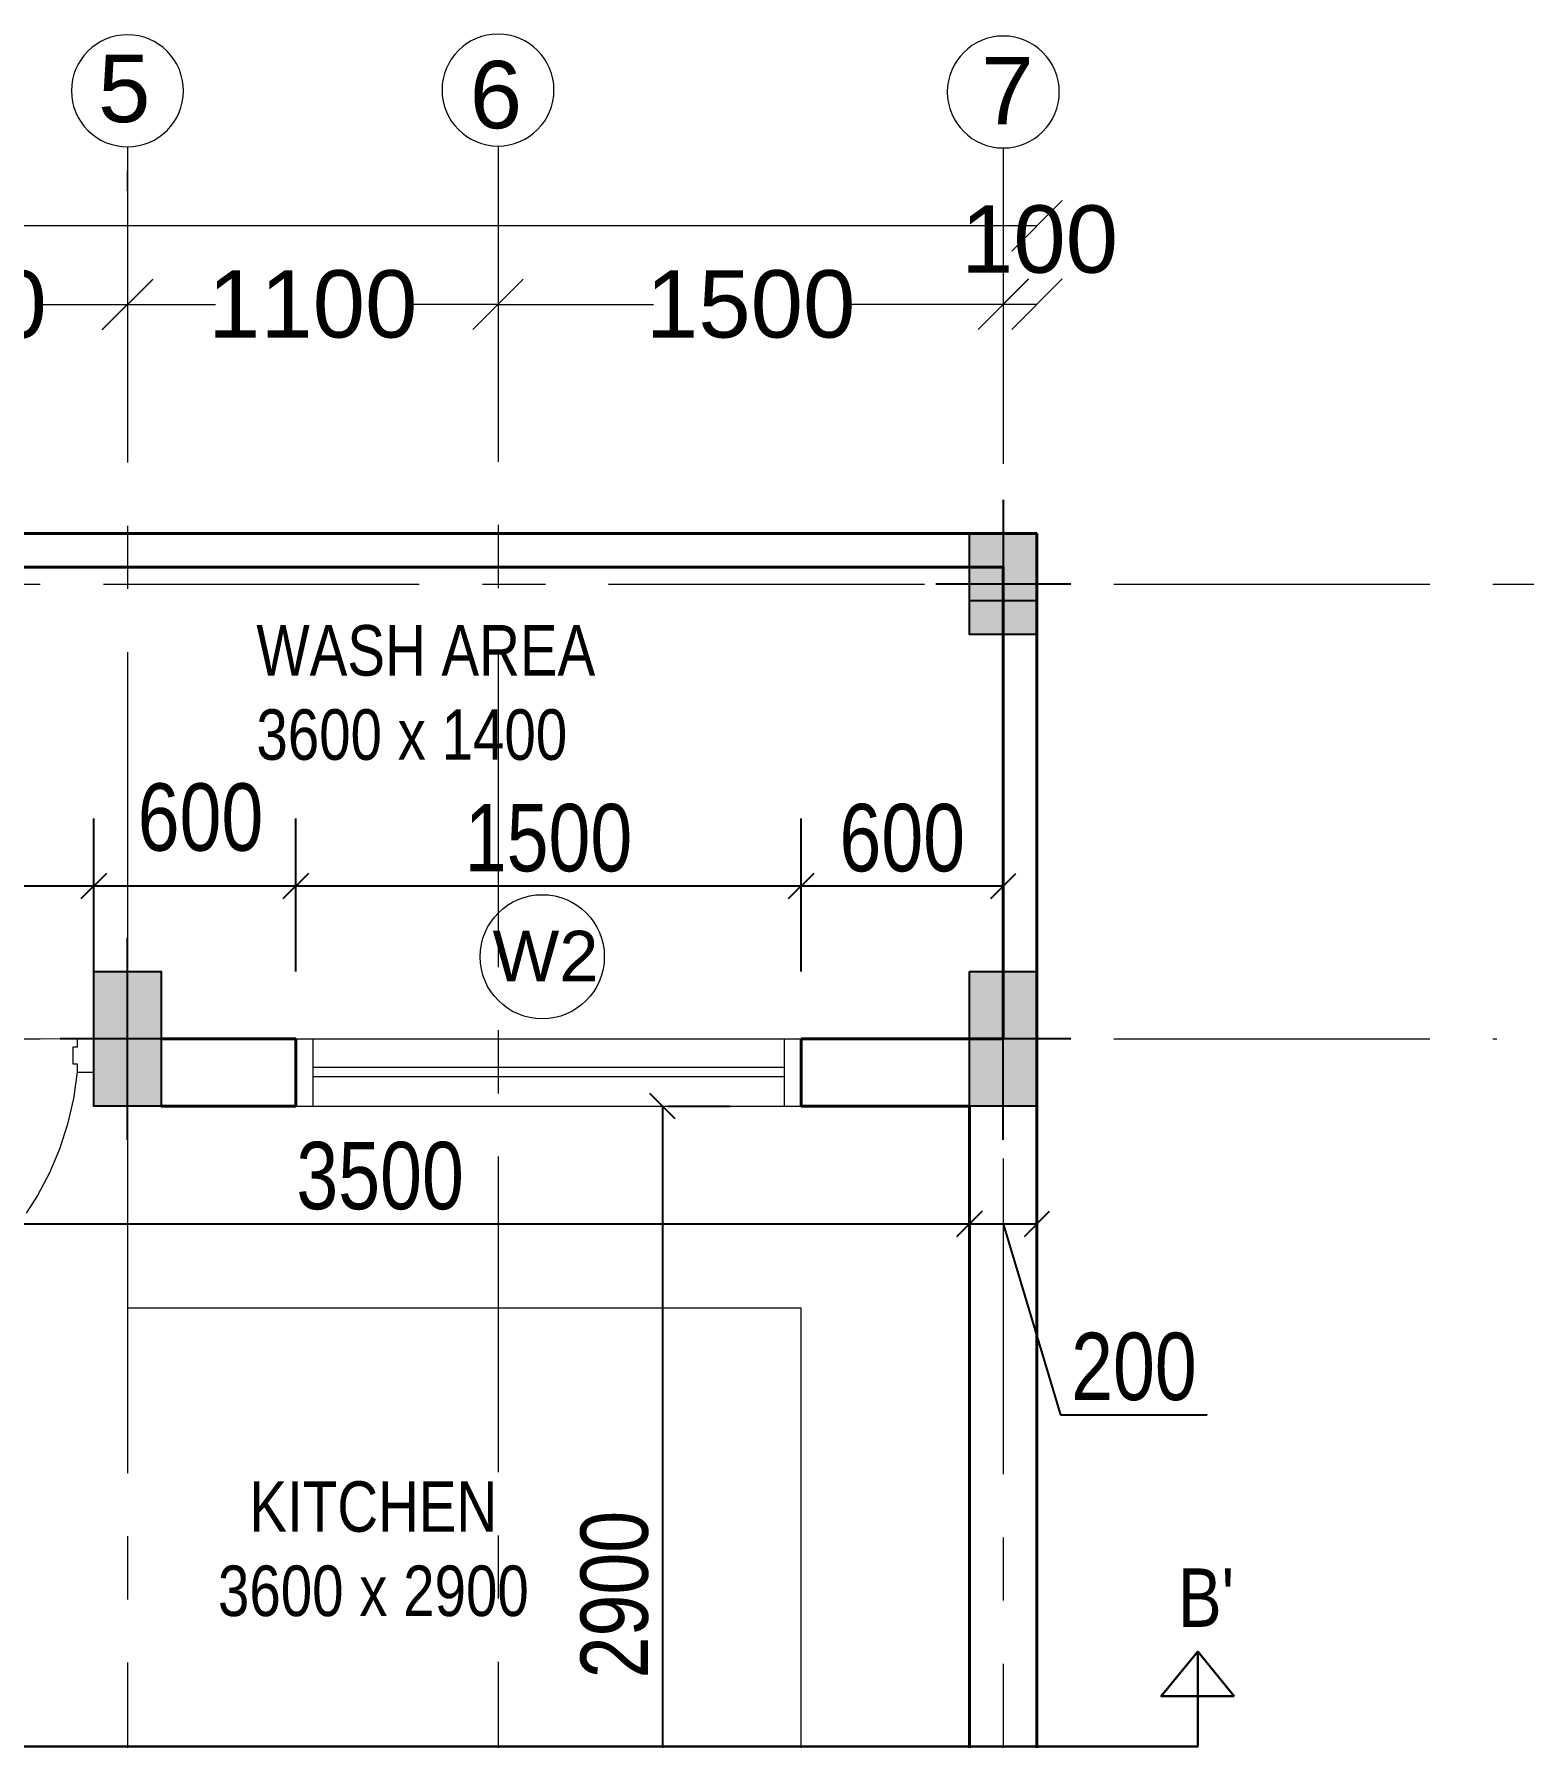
# Model space of a CAD drawing. Header units: metres. Extents: x 1689 to 2066, y 219 to 408.
# Drawn here: x 1908.83 to 1913.28, y 343.17 to 348.23 of the extents above; entities that cross this region are included whole.
import ezdxf
from ezdxf.enums import TextEntityAlignment as Align

# ---------------------------------------------------------------- set-up
doc = ezdxf.new("R2010")
doc.units = ezdxf.units.M
doc.header["$LTSCALE"] = 1.5
for name, pattern in [('00_toilet$0$8th floor plan$0$HIDDEN', [0.375, 0.25, -0.125]), ('CENTER', [2, 1.25, -0.25, 0.25, -0.25]), ('HIDDEN', [0.375, 0.25, -0.125])]:
    doc.linetypes.add(name, pattern=pattern)
for name, color, linetype, lineweight in [('A- DOOR WINDOW TAGS', 7, 'Continuous', 5), ('A-DOOR', 13, 'Continuous', 13), ('A-FURNITURE', 252, 'Continuous', 5), ('A-GRID', 252, 'CENTER', 5), ('A-SYMBOL', 252, 'Continuous', 5), ('A-WALL', 1, 'Continuous', 40), ('A-WINDOW', 143, 'Continuous', 13), ('A-Working Dimension', 42, 'Continuous', 5), ('COL', 4, 'Continuous', 25), ('GRID - BEAM - STR', 250, 'CENTER', 18)]:
    doc.layers.add(name, color=color, linetype=linetype, lineweight=lineweight)
for name, color, linetype in [('A-COLUMN', 7, 'Continuous'), ('A-Text', 7, 'Continuous'), ('COLUMN', 70, 'Continuous')]:
    doc.layers.add(name, color=color, linetype=linetype)
doc.styles.add('DIM', font='arial.ttf', dxfattribs={"width": 0.8, "height": 0.2})
doc.styles.add('PRADEEP - STR', font='swissel.ttf')
doc.styles.add('Roman', font='romans.shx', dxfattribs={"bigfont": 'bigfont.shx'})
doc.styles.get("Standard").update_dxf_attribs({"font": 'arial.ttf', "height": 0.2})
doc.dimstyles.new('W-DIM', dxfattribs={"dimtxt": 0.125, "dimasz": 0.075, "dimexe": 0.2, "dimexo": 0.2, "dimgap": 0.04, "dimtad": 1, "dimdec": 0, "dimlfac": 1000, "dimzin": 0, "dimdsep": 46, "dimtxsty": 'DIM', "dimblk": 'OBLIQUE', "dimcen": 0.09, "dimclrt": 7, "dimadec": 0, "dimazin": 0, "dimtfac": 1, "dimtdec": 0, "dimtofl": 0, "dimtmove": 0, "dimatfit": 3, "dimldrblk": 'OPEN90', "dimfxl": 0.1, "dimtolj": 1, "dimtzin": 0, "dimarcsym": 0})
doc.dimstyles.new('Working Dim', dxfattribs={"dimtxt": 0.125, "dimasz": 0.15, "dimexe": 0.09, "dimexo": 0.0625, "dimgap": 0, "dimtad": 0, "dimdec": 0, "dimlfac": 1000, "dimzin": 0, "dimdsep": 46, "dimtxsty": 'Standard', "dimblk": 'OBLIQUE', "dimcen": 0.09, "dimse1": 1, "dimse2": 1, "dimclrd": 256, "dimclre": 256, "dimadec": 0, "dimazin": 0, "dimtfac": 1, "dimtdec": 0, "dimtofl": 0, "dimtmove": 1, "dimatfit": 3, "dimldrblk": 'OBLIQUE', "dimfxl": 1, "dimtolj": 1, "dimtzin": 0, "dimlwd": -1, "dimlwe": -1, "dimarcsym": 0})
pattern_1 = [(0, (0, 0), (0, 6.985), [5.08, -1.905]), (90, (0, 0), (-6.985, 4e-16), [5.08, -1.905])]

# ---------------------------------------------------------------- blocks, each defined once
blk = doc.blocks.new('terey')
h = blk.add_hatch()
h.set_pattern_fill('ANGLE')
h.set_pattern_definition(pattern_1)
h.paths.add_polyline_path([(1491.3427, 474.5722), (1491.5427, 474.5722), (1491.5427, 474.9722), (1491.3427, 474.9722)])
h = blk.add_hatch(color=7)
h.dxf.hatch_style = 1
h.paths.add_polyline_path([(1491.5427, 474.9722), (1491.3427, 474.9722), (1491.3427, 474.5722), (1491.5427, 474.5722)])
at = {"layer": 'A-FURNITURE'}
h = blk.add_hatch(dxfattribs=at)
h.set_pattern_fill('ANGLE')
h.set_pattern_definition(pattern_1)
h.paths.add_polyline_path([(1491.5427, 474.9722), (1491.3427, 474.9722), (1491.3427, 474.5722), (1491.5427, 474.5722)])
at = {"layer": 'A-FURNITURE', "color": 7}
blk.add_lwpolyline([(1491.3427, 474.9722), (1491.5427, 474.9722), (1491.5427, 474.5722), (1491.3427, 474.5722), (1491.3427, 474.9722)], dxfattribs=at)
blk = doc.blocks.new('DOOR 750 MM')
at = {"layer": 'A-DOOR', "lineweight": 5}
for p, q in [((0, 0), (-0.0001, -0.6677)), ((0.0206, 0), (0, 0)), ((0.0206, 0), (0.0205, -0.6677)), ((0.0205, -0.6677), (-0.0001, -0.6677))]:
    blk.add_line(p, q, dxfattribs=at)
for points in [[(-0.6471, 0.0207), (-0.6471, 0.0001), (-0.6883, 0.0001), (-0.6883, 0.0824), (-0.6471, 0.0824), (-0.6471, 0.0618), (-0.6368, 0.0618), (-0.6368, 0.0207)], [(0.0206, 0.0206), (0.0206, 0), (0.0617, 0), (0.0617, 0.0823), (0.0206, 0.0823), (0.0206, 0.0617), (0.0103, 0.0617), (0.0103, 0.0206)]]:
    blk.add_lwpolyline(points, close=True, dxfattribs=at)
at = {"layer": 'A-DOOR', "color": 150, "linetype": 'HIDDEN', "lineweight": 5}
blk.add_arc((0.0891, 0.0685), 0.7394, 185.3116, 264.6729, dxfattribs=at)
blk = doc.blocks.new('_Oblique')
at = {"color": 0, "linetype": 'ByBlock', "lineweight": -2}
blk.add_line((-0.5, -0.5), (0.5, 0.5), dxfattribs=at)
blk = doc.blocks.new('*D261')
at = {"layer": 'A-Working Dimension', "transparency": 16777216}
for p, q in [((1909.1075, 347.4273), (1909.3686, 347.4273)), ((1910.2075, 347.4273), (1909.9464, 347.4273))]:
    blk.add_line(p, q, dxfattribs=at)
at = {"layer": 'Defpoints', "color": 0, "linetype": 'Continuous', "transparency": 16777216}
for p in [(1909.1075, 347.4273), (1910.2075, 347.4273), (1910.2075, 347.4273)]:
    blk.add_point(p, dxfattribs=at)
at = {"layer": 'A-Working Dimension', "linetype": 'Continuous', "transparency": 16777216, "xscale": 0.15, "yscale": 0.15, "zscale": 0.15, "rotation": 180}
blk.add_blockref('_Oblique', (1909.1075, 347.4273), dxfattribs=at)
at = {"layer": 'A-Working Dimension', "linetype": 'Continuous', "transparency": 16777216, "xscale": 0.15, "yscale": 0.15, "zscale": 0.15}
blk.add_blockref('_Oblique', (1910.2075, 347.4273), dxfattribs=at)
at = {"layer": 'A-Working Dimension', "color": 0, "linetype": 'Continuous', "transparency": 16777216, "insert": (1909.6575, 347.4273), "char_height": 0.2, "attachment_point": 5}
blk.add_mtext('\\A1;1100', dxfattribs=at)
blk = doc.blocks.new('*D262')
at = {"layer": 'A-Working Dimension', "transparency": 16777216}
for p, q in [((1910.2075, 347.4273), (1910.6686, 347.4273)), ((1911.7075, 347.4273), (1911.2464, 347.4273))]:
    blk.add_line(p, q, dxfattribs=at)
at = {"layer": 'Defpoints', "color": 0, "linetype": 'Continuous', "transparency": 16777216}
for p in [(1910.2075, 347.4273), (1911.7075, 347.4273), (1911.7075, 347.4029)]:
    blk.add_point(p, dxfattribs=at)
at = {"layer": 'A-Working Dimension', "linetype": 'Continuous', "transparency": 16777216, "xscale": 0.15, "yscale": 0.15, "zscale": 0.15, "rotation": 180}
blk.add_blockref('_Oblique', (1910.2075, 347.4273), dxfattribs=at)
at = {"layer": 'A-Working Dimension', "linetype": 'Continuous', "transparency": 16777216, "xscale": 0.15, "yscale": 0.15, "zscale": 0.15}
blk.add_blockref('_Oblique', (1911.7075, 347.4273), dxfattribs=at)
at = {"layer": 'A-Working Dimension', "color": 0, "linetype": 'Continuous', "transparency": 16777216, "insert": (1910.9575, 347.4273), "char_height": 0.2, "attachment_point": 5}
blk.add_mtext('\\A1;1500', dxfattribs=at)
blk = doc.blocks.new('*D224')
at = {"layer": 'A-Working Dimension', "transparency": 16777216}
blk.add_line((1911.7075, 347.4277), (1911.8075, 347.4277), dxfattribs=at)
at = {"layer": 'Defpoints', "color": 0, "linetype": 'Continuous', "transparency": 16777216}
for p in [(1911.8075, 347.4277), (1911.7075, 346.7469), (1911.8075, 346.7467)]:
    blk.add_point(p, dxfattribs=at)
at = {"layer": 'A-Working Dimension', "linetype": 'Continuous', "transparency": 16777216, "xscale": 0.15, "yscale": 0.15, "zscale": 0.15, "rotation": 180}
blk.add_blockref('_Oblique', (1911.7075, 347.4277), dxfattribs=at)
at = {"layer": 'A-Working Dimension', "linetype": 'Continuous', "transparency": 16777216, "xscale": 0.15, "yscale": 0.15, "zscale": 0.15}
blk.add_blockref('_Oblique', (1911.8075, 347.4277), dxfattribs=at)
at = {"layer": 'A-Working Dimension', "color": 0, "linetype": 'Continuous', "transparency": 16777216, "insert": (1911.8151, 347.6198), "char_height": 0.2, "attachment_point": 5}
blk.add_mtext('\\A1;100', dxfattribs=at)
blk = doc.blocks.new('*D225')
at = {"layer": 'A-Working Dimension', "transparency": 16777216}
for p, q in [((1902.658, 347.6605), (1906.9344, 347.6605)), ((1911.8075, 347.6605), (1907.531, 347.6605))]:
    blk.add_line(p, q, dxfattribs=at)
at = {"layer": 'Defpoints', "color": 0, "linetype": 'Continuous', "transparency": 16777216}
for p in [(1902.658, 347.6605), (1911.8075, 347.6605), (1911.8075, 347.6605)]:
    blk.add_point(p, dxfattribs=at)
at = {"layer": 'A-Working Dimension', "linetype": 'Continuous', "transparency": 16777216, "xscale": 0.15, "yscale": 0.15, "zscale": 0.15, "rotation": 180}
blk.add_blockref('_Oblique', (1902.658, 347.6605), dxfattribs=at)
at = {"layer": 'A-Working Dimension', "linetype": 'Continuous', "transparency": 16777216, "xscale": 0.15, "yscale": 0.15, "zscale": 0.15}
blk.add_blockref('_Oblique', (1911.8075, 347.6605), dxfattribs=at)
at = {"layer": 'A-Working Dimension', "color": 0, "linetype": 'Continuous', "transparency": 16777216, "insert": (1907.2327, 347.6605), "char_height": 0.2, "attachment_point": 5}
blk.add_mtext('\\A1;9150', dxfattribs=at)
blk = doc.blocks.new('*D230')
at = {"layer": 'A-Working Dimension', "color": 0, "linetype": 'Continuous', "lineweight": -2, "transparency": 16777216}
for p, q in [((1908.1075, 345.4467), (1908.1075, 345.9006)), ((1909.0075, 345.4468), (1909.0075, 345.9006)), ((1908.1075, 345.7006), (1909.0075, 345.7006))]:
    blk.add_line(p, q, dxfattribs=at)
at = {"layer": 'Defpoints', "color": 0, "linetype": 'Continuous', "transparency": 16777216}
for p in [(1909.0075, 345.7006), (1908.1075, 345.2467), (1909.0075, 345.2468, 0)]:
    blk.add_point(p, dxfattribs=at)
at = {"layer": 'A-Working Dimension', "color": 0, "linetype": 'Continuous', "lineweight": -2, "transparency": 16777216, "xscale": 0.075, "yscale": 0.075, "zscale": 0.075, "rotation": 180}
blk.add_blockref('_Oblique', (1908.1075, 345.7006), dxfattribs=at)
at = {"layer": 'A-Working Dimension', "color": 0, "linetype": 'Continuous', "lineweight": -2, "transparency": 16777216, "xscale": 0.075, "yscale": 0.075, "zscale": 0.075}
blk.add_blockref('_Oblique', (1909.0075, 345.7006), dxfattribs=at)
at = {"layer": 'A-Working Dimension', "linetype": 'Continuous', "transparency": 16777216, "insert": (1908.5575, 345.8427), "char_height": 0.2, "attachment_point": 5, "style": 'DIM'}
blk.add_mtext('\\A1;900', dxfattribs=at)
blk = doc.blocks.new('_Open90')
at = {"color": 0, "linetype": 'ByBlock', "lineweight": -2}
for p, q in [((0, 0), (-1, 0)), ((-0.5, 0.5), (0, 0)), ((0, 0), (-0.5, -0.5))]:
    blk.add_line(p, q, dxfattribs=at)
blk = doc.blocks.new('*D231')
at = {"layer": 'A-Working Dimension', "color": 0, "linetype": 'Continuous', "lineweight": -2, "transparency": 16777216}
for p, q in [((1909.0075, 345.4467), (1909.0075, 345.9006)), ((1909.6074, 345.4467), (1909.6074, 345.9006)), ((1909.0075, 345.7006), (1909.6074, 345.7006))]:
    blk.add_line(p, q, dxfattribs=at)
at = {"layer": 'Defpoints', "color": 0, "linetype": 'Continuous', "transparency": 16777216}
for p in [(1909.6074, 345.7006), (1909.0075, 345.2467, 0), (1909.6074, 345.2467)]:
    blk.add_point(p, dxfattribs=at)
at = {"layer": 'A-Working Dimension', "color": 0, "linetype": 'Continuous', "lineweight": -2, "transparency": 16777216, "xscale": 0.075, "yscale": 0.075, "zscale": 0.075, "rotation": 180}
blk.add_blockref('_Oblique', (1909.0075, 345.7006), dxfattribs=at)
at = {"layer": 'A-Working Dimension', "color": 0, "linetype": 'Continuous', "lineweight": -2, "transparency": 16777216, "xscale": 0.075, "yscale": 0.075, "zscale": 0.075}
blk.add_blockref('_Oblique', (1909.6074, 345.7006), dxfattribs=at)
at = {"layer": 'A-Working Dimension', "linetype": 'Continuous', "transparency": 16777216, "insert": (1909.3243, 345.9038), "char_height": 0.2, "attachment_point": 5, "style": 'DIM'}
blk.add_mtext('\\A1;600', dxfattribs=at)
blk = doc.blocks.new('*D385')
at = {"layer": 'A-Working Dimension', "color": 0, "linetype": 'Continuous', "lineweight": -2, "transparency": 16777216}
for p, q in [((1909.6074, 345.4467), (1909.6074, 345.9006)), ((1911.1075, 345.4467), (1911.1075, 345.9006)), ((1909.6074, 345.7006), (1911.1075, 345.7006))]:
    blk.add_line(p, q, dxfattribs=at)
at = {"layer": 'Defpoints', "color": 0, "linetype": 'Continuous', "transparency": 16777216}
for p in [(1911.1075, 345.7006), (1909.6074, 345.2467), (1911.1075, 345.2467)]:
    blk.add_point(p, dxfattribs=at)
at = {"layer": 'A-Working Dimension', "color": 0, "linetype": 'Continuous', "lineweight": -2, "transparency": 16777216, "xscale": 0.075, "yscale": 0.075, "zscale": 0.075, "rotation": 180}
blk.add_blockref('_Oblique', (1909.6074, 345.7006), dxfattribs=at)
at = {"layer": 'A-Working Dimension', "color": 0, "linetype": 'Continuous', "lineweight": -2, "transparency": 16777216, "xscale": 0.075, "yscale": 0.075, "zscale": 0.075}
blk.add_blockref('_Oblique', (1911.1075, 345.7006), dxfattribs=at)
at = {"layer": 'A-Working Dimension', "linetype": 'Continuous', "transparency": 16777216, "insert": (1910.3574, 345.8427), "char_height": 0.2, "attachment_point": 5, "style": 'DIM'}
blk.add_mtext('\\A1;1500', dxfattribs=at)
blk = doc.blocks.new('*D232')
at = {"layer": 'A-Working Dimension', "color": 0, "linetype": 'Continuous', "lineweight": -2, "transparency": 16777216}
for p, q in [((1911.1075, 345.4467), (1911.1075, 345.9006)), ((1911.7075, 345.4467), (1911.7075, 345.9006)), ((1911.1075, 345.7006), (1911.7075, 345.7006))]:
    blk.add_line(p, q, dxfattribs=at)
at = {"layer": 'Defpoints', "color": 0, "linetype": 'Continuous', "transparency": 16777216}
for p in [(1911.7075, 345.7006), (1911.1075, 345.2467), (1911.7075, 345.2467)]:
    blk.add_point(p, dxfattribs=at)
at = {"layer": 'A-Working Dimension', "color": 0, "linetype": 'Continuous', "lineweight": -2, "transparency": 16777216, "xscale": 0.075, "yscale": 0.075, "zscale": 0.075, "rotation": 180}
blk.add_blockref('_Oblique', (1911.1075, 345.7006), dxfattribs=at)
at = {"layer": 'A-Working Dimension', "color": 0, "linetype": 'Continuous', "lineweight": -2, "transparency": 16777216, "xscale": 0.075, "yscale": 0.075, "zscale": 0.075}
blk.add_blockref('_Oblique', (1911.7075, 345.7006), dxfattribs=at)
at = {"layer": 'A-Working Dimension', "linetype": 'Continuous', "transparency": 16777216, "insert": (1911.4075, 345.8427), "char_height": 0.2, "attachment_point": 5, "style": 'DIM'}
blk.add_mtext('\\A1;600', dxfattribs=at)
blk = doc.blocks.new('*D236')
at = {"layer": 'A-Working Dimension', "transparency": 16777216}
for p, q in [((1908.0075, 347.4264), (1908.2686, 347.4264)), ((1909.1075, 347.4264), (1908.8464, 347.4264))]:
    blk.add_line(p, q, dxfattribs=at)
at = {"layer": 'Defpoints', "color": 0, "linetype": 'Continuous', "transparency": 16777216}
for p in [(1908.0075, 347.4273), (1909.1075, 347.4273), (1909.1075, 347.4264)]:
    blk.add_point(p, dxfattribs=at)
at = {"layer": 'A-Working Dimension', "linetype": 'Continuous', "transparency": 16777216, "xscale": 0.15, "yscale": 0.15, "zscale": 0.15, "rotation": 180}
blk.add_blockref('_Oblique', (1908.0075, 347.4264), dxfattribs=at)
at = {"layer": 'A-Working Dimension', "linetype": 'Continuous', "transparency": 16777216, "xscale": 0.15, "yscale": 0.15, "zscale": 0.15}
blk.add_blockref('_Oblique', (1909.1075, 347.4264), dxfattribs=at)
at = {"layer": 'A-Working Dimension', "color": 0, "linetype": 'Continuous', "transparency": 16777216, "insert": (1908.5575, 347.4264), "char_height": 0.2, "attachment_point": 5}
blk.add_mtext('\\A1;1100', dxfattribs=at)
blk = doc.blocks.new('*D388')
at = {"layer": 'A-Working Dimension', "color": 0, "lineweight": -2, "transparency": 16777216}
for p, q in [((1911.6075, 344.8467), (1911.6075, 344.4972)), ((1911.8075, 344.8467), (1911.8075, 344.4972)), ((1911.6075, 344.6972), (1911.8075, 344.6972)), ((1911.7075, 344.6972), (1911.8774, 344.1308)), ((1911.8774, 344.1308), (1912.3131, 344.1308))]:
    blk.add_line(p, q, dxfattribs=at)
at = {"layer": 'Defpoints', "color": 0, "transparency": 16777216}
for p in [(1911.6075, 345.0467), (1911.8075, 345.0467), (1911.8075, 344.6972)]:
    blk.add_point(p, dxfattribs=at)
at = {"layer": 'A-Working Dimension', "color": 0, "lineweight": -2, "transparency": 16777216, "xscale": 0.075, "yscale": 0.075, "zscale": 0.075, "rotation": 180}
blk.add_blockref('_Oblique', (1911.6075, 344.6972), dxfattribs=at)
at = {"layer": 'A-Working Dimension', "color": 0, "lineweight": -2, "transparency": 16777216, "xscale": 0.075, "yscale": 0.075, "zscale": 0.075}
blk.add_blockref('_Oblique', (1911.8075, 344.6972), dxfattribs=at)
at = {"layer": 'A-Working Dimension', "transparency": 16777216, "insert": (1912.0952, 344.2729), "char_height": 0.2, "attachment_point": 5, "style": 'DIM'}
blk.add_mtext('\\A1;200', dxfattribs=at)
blk = doc.blocks.new('*D265')
at = {"layer": 'A-Working Dimension', "color": 0, "lineweight": -2, "transparency": 16777216}
for p, q in [((1908.1075, 344.6972), (1911.6075, 344.6972)), ((1908.1075, 344.5676), (1908.1075, 344.4972)), ((1911.6075, 344.5072), (1911.6075, 344.4972))]:
    blk.add_line(p, q, dxfattribs=at)
at = {"layer": 'Defpoints', "color": 0, "transparency": 16777216}
for p in [(1908.1075, 344.7676), (1911.6075, 344.7072), (1911.6075, 344.6972)]:
    blk.add_point(p, dxfattribs=at)
at = {"layer": 'A-Working Dimension', "color": 0, "lineweight": -2, "transparency": 16777216, "xscale": 0.075, "yscale": 0.075, "zscale": 0.075, "rotation": 180}
blk.add_blockref('_Oblique', (1908.1075, 344.6972), dxfattribs=at)
at = {"layer": 'A-Working Dimension', "color": 0, "lineweight": -2, "transparency": 16777216, "xscale": 0.075, "yscale": 0.075, "zscale": 0.075}
blk.add_blockref('_Oblique', (1911.6075, 344.6972), dxfattribs=at)
at = {"layer": 'A-Working Dimension', "transparency": 16777216, "insert": (1909.8575, 344.8394), "char_height": 0.2, "attachment_point": 5, "style": 'DIM'}
blk.add_mtext('\\A1;3500', dxfattribs=at)
blk = doc.blocks.new('*D279')
at = {"layer": 'A-Working Dimension', "color": 0, "lineweight": -2, "transparency": 16777216}
for p, q in [((1910.6959, 345.0467), (1910.6959, 342.1469)), ((1910.7116, 345.0467), (1910.8959, 345.0467)), ((1910.7118, 342.1469), (1910.8959, 342.1469))]:
    blk.add_line(p, q, dxfattribs=at)
at = {"layer": 'Defpoints', "color": 0, "transparency": 16777216}
for p in [(1910.5116, 345.0467), (1910.5118, 342.1469), (1910.6959, 342.1469)]:
    blk.add_point(p, dxfattribs=at)
at = {"layer": 'A-Working Dimension', "color": 0, "lineweight": -2, "transparency": 16777216, "xscale": 0.075, "yscale": 0.075, "zscale": 0.075}
for p, rotation in [((1910.6959, 345.0467), 90), ((1910.6959, 342.1469), 270)]:
    blk.add_blockref('_Oblique', p, dxfattribs=dict(at, rotation=rotation))
at = {"layer": 'A-Working Dimension', "transparency": 16777216, "insert": (1910.5538, 343.5968), "char_height": 0.2, "attachment_point": 5, "rotation": 90, "style": 'DIM'}
blk.add_mtext('\\A1;2900', dxfattribs=at)
blk = doc.blocks.new('W2')
at = {"layer": 'A- DOOR WINDOW TAGS', "lineweight": 5}
blk.add_circle((1701.9219, 432.1784), 0.1843, dxfattribs=at)
at = {"layer": 'A- DOOR WINDOW TAGS', "insert": (1701.7746, 432.2555), "char_height": 0.15, "attachment_point": 1, "style": 'Roman'}
blk.add_mtext_dynamic_manual_height_columns('{\\fArial|b0|i0|c0|p34;W2}', width=0.246397, gutter_width=0.325, heights=[0], dxfattribs=at)
blk = doc.blocks.new('GRID NOS')
at = {"layer": 'GRID - BEAM - STR', "color": 3, "linetype": 'Continuous', "lineweight": 15}
blk.add_line((0, -0.205), (0, 0.17), dxfattribs=at)
blk.add_circle((0, -0.682), 0.477, dxfattribs=at)
blk = doc.blocks.new('0.2X0.4')
at = {"layer": 'COLUMN'}
h = blk.add_hatch(dxfattribs=at)
h.set_pattern_fill('ANGLE', color=256)
h.set_pattern_definition([(0, (-1673.224, -421.962), (0, 6.985), [5.08, -1.905]), (90, (-1673.224, -421.962), (-6.985, 4e-16), [5.08, -1.905])])
h.paths.add_polyline_path([(-0.1, 0.2), (0.1, 0.2), (0.1, -0.2), (-0.1, -0.2)])
h = blk.add_hatch(color=256, dxfattribs=at)
h.dxf.hatch_style = 1
h.paths.add_polyline_path([(-0.1, 0.2), (0.1, 0.2), (0.1, -0.2), (-0.1, -0.2)])
for p, q in [((0, -0.3), (0, 0.3)), ((0.2, 0), (-0.2, 0))]:
    blk.add_line(p, q, dxfattribs=at)
blk.add_lwpolyline([(-0.1, 0.2), (0.1, 0.2), (0.1, -0.2), (-0.1, -0.2)], close=True, dxfattribs=at)
blk = doc.blocks.new('0.2X0.2')
at = {"layer": 'COL'}
h = blk.add_hatch(dxfattribs=at)
h.set_pattern_fill('ANGLE', color=4)
h.set_pattern_definition([(0, (-1731.495, -409.5736), (0, 6.985), [5.08, -1.905]), (90, (-1731.495, -409.5736), (-6.985, 4e-16), [5.08, -1.905])])
h.paths.add_polyline_path([(-0.1, 0.15), (0.1, 0.15), (0.1, -0.15), (-0.1, -0.15)])
h = blk.add_hatch(color=256, dxfattribs=at)
h.dxf.hatch_style = 1
h.paths.add_polyline_path([(-0.1, 0.15), (0.1, 0.15), (0.1, -0.15), (-0.1, -0.15)])
for p, q in [((0, 0.25), (0, -0.25)), ((0.2, 0), (-0.2, 0))]:
    blk.add_line(p, q, dxfattribs=at)
blk.add_lwpolyline([(-0.1, 0.15), (0.1, 0.15), (0.1, -0.15), (-0.1, -0.15)], close=True, dxfattribs=at)
blk = doc.blocks.new('GRID 01')
at = {"layer": 'A-COLUMN'}
blk.add_lwpolyline([(8.85, 15.9529), (9.05, 15.9529), (9.05, 15.7529), (8.85, 15.7529), (8.85, 15.9529)], dxfattribs=at)
blk.add_lwpolyline([(8.85, 15.9529), (9.05, 15.9529), (9.05, 15.7529), (8.85, 15.7529), (8.85, 15.9529)], dxfattribs=at)
at = {"layer": 'A-GRID', "ltscale": 0.5}
for p, q in [((6.35, 17.1013), (6.35, 0.3133)), ((7.45, 17.1035), (7.45, 0.3638)), ((8.95, 17.0976), (8.95, 0.3133)), ((-1.2215, 15.8031), (10.5251, 15.8031)), ((-1.2216, 14.4531), (10.4146, 14.4531))]:
    blk.add_line(p, q, dxfattribs=at)
at = {"layer": 'A-GRID', "color": 3, "linetype": 'Continuous', "lineweight": 15, "ltscale": 0.5}
blk.add_line((6.35, 16.9706), (6.35, 17.031), dxfattribs=at)
at = {"layer": 'A-COLUMN'}
for name, p in [('0.2X0.2', (8.95, 15.8031)), ('0.2X0.4', (6.35, 14.4531)), ('0.2X0.4', (8.95, 14.4531))]:
    blk.add_blockref(name, p, dxfattribs=at)
at = {"layer": 'A-GRID', "color": 1, "linetype": 'Continuous', "lineweight": 15, "xscale": -0.3484444444444442, "yscale": 0.3484444444444442, "zscale": 0.3484444444444446, "rotation": 180}
for p in [(6.35, 17.03), (7.45, 17.0322), (8.95, 17.0264)]:
    blk.add_blockref('GRID NOS', p, dxfattribs=at)
at = {"layer": 'A-GRID', "color": 4, "linetype": 'Continuous', "lineweight": 15, "style": 'PRADEEP - STR'}
for s, p in [('5', (6.3405, 17.1745)), ('6', (7.4438, 17.1563)), ('7', (8.9624, 17.1677))]:
    blk.add_text(s, height=0.2, rotation=360, dxfattribs=at).set_placement(p, align=Align.CENTER)
blk = doc.blocks.new('A$C62A06CC1')
at = {"layer": 'A-WINDOW', "linetype": 'ByBlock'}
for p, q in [((0, 0.2), (0, 0)), ((0, 0.2), (1.5, 0.2)), ((0.05, 0.1998), (0.05, 0)), ((1.45, 0.2), (1.45, 0)), ((1.5, 0.2), (1.5, 0)), ((1.45, 0.1148), (0.05, 0.1148)), ((1.45, 0.0869), (0.05, 0.0869)), ((0, 0), (1.5, 0))]:
    blk.add_line(p, q, dxfattribs=at)

msp = doc.modelspace()

# ---------------------------------------------------------------- linework, layer by layer
at = {"lineweight": 30, "elevation": 0}
msp.add_lwpolyline([(1912.28453, 343.42741), (1912.28453, 343.14572), (1907.47154, 343.14572), (1907.47154, 341.09674), (1901.98973, 341.09674)], dxfattribs=at)
msp.add_lwpolyline([(1912.393, 343.29536), (1912.28453, 343.42741), (1912.17606, 343.29536)], close=True, dxfattribs=at)
at = {"layer": 'A-FURNITURE'}
for p, q in [((1909.10748, 345.04674), (1909.10748, 344.44674)), ((1911.10748, 344.44674), (1909.10748, 344.44674)), ((1911.10748, 342.79674), (1911.10748, 344.44674))]:
    msp.add_line(p, q, dxfattribs=at)
at = {"layer": 'A-SYMBOL'}
msp.add_line((1908.10748, 345.24686), (1909.00748, 345.24729, 0), dxfattribs=at)
at = {"layer": 'A-WALL', "color": 1}
for p, q in [((1911.80748, 346.74674), (1902.65748, 346.74674)), ((1911.80748, 341.94674), (1911.80748, 346.74674)), ((1911.70748, 346.64674), (1902.75748, 346.64674)), ((1911.70748, 345.24674), (1911.70748, 346.64674)), ((1909.60741, 345.24674), (1909.20748, 345.24686)), ((1909.60741, 345.24674), (1909.60741, 345.04674)), ((1909.60741, 345.04674), (1909.60741, 345.24674)), ((1911.70748, 345.24674), (1911.10748, 345.24674)), ((1909.20748, 345.04674), (1909.60741, 345.04674)), ((1911.10748, 345.04674), (1911.60748, 345.04674)), ((1911.60748, 342.14674), (1911.60748, 345.04674))]:
    msp.add_line(p, q, dxfattribs=at)
at = {"layer": 'A-WALL', "ltscale": 50}
msp.add_line((1911.10748, 345.24674), (1911.10748, 345.04674), dxfattribs=at)

# ---------------------------------------------------------------- block references
at = {"layer": 'A-DOOR'}
msp.add_blockref('W2', (208.41693, -86.68792), dxfattribs=at)
at = {"layer": 'A-DOOR', "extrusion": (1.55782e-09, 3.69005e-13, 1), "xscale": -1.200000010643639, "yscale": 1.200000010643639, "zscale": 1.200000010643639, "rotation": 0.02719587554036451}
msp.add_blockref('DOOR 750 MM', (1908.18161, 345.14757, 0), dxfattribs=at)
at = {"layer": 'A-FURNITURE', "color": 2}
msp.add_blockref('terey', (420.26482, -129.52549), dxfattribs=at)
at = {"layer": 'A-GRID', "linetype": '00_toilet$0$8th floor plan$0$HIDDEN'}
msp.add_blockref('GRID 01', (1902.75748, 330.7938), dxfattribs=at)
at = {"layer": 'A-WINDOW', "ltscale": 50}
msp.add_blockref('A$C62A06CC1', (1909.60741, 345.04674), dxfattribs=at)

# ---------------------------------------------------------------- texts
at = {"layer": 'A-Text', "attachment_point": 1, "style": 'DIM'}
for s, insert, char_height, width in [('WASH AREA\\P3600 x 1400', (1909.49022, 346.47518), 0.15, 1.6699508), ('\\pxqc;KITCHEN\\P3600 x 2900', (1909.00254, 343.93312), 0.15, 1.6699508), ("B'", (1912.22631, 343.67454), 0.173529, 0.1945299)]:
    msp.add_mtext(s, dxfattribs=dict(at, insert=insert, char_height=char_height, width=width))

# ---------------------------------------------------------------- dimensions: what is measured, and where the dimension line sits
at = {"layer": 'A-Working Dimension', "color": 0, "linetype": 'Continuous'}
for base, p1, p2, picture, middle in [((1911.807485, 347.660519), (1902.657981, 347.660519), (1911.807485, 347.660519), '*D225', (1907.232733, 347.660519)), ((1911.80748, 347.42769), (1911.70748, 346.74686), (1911.80748, 346.74674), '*D224', (1911.81512, 347.61981)), ((1909.10748, 347.42643), (1908.00748, 347.42728), (1909.10748, 347.42728), '*D236', (1908.55748, 347.42643)), ((1910.20748, 347.42728), (1909.10748, 347.42728), (1910.20748, 347.42728), '*D261', (1909.65748, 347.42728)), ((1911.70748, 347.42728), (1910.20748, 347.42728), (1911.70748, 347.40291), '*D262', (1910.95748, 347.42728))]:
    dim = msp.add_linear_dim(base=base, p1=p1, p2=p2, dimstyle='Working Dim', dxfattribs=at)
    dim.commit()
    dim.dimension.update_dxf_attribs({"geometry": picture, "text_midpoint": middle})
at = {"layer": 'A-Working Dimension', "linetype": 'Continuous'}
dim = msp.add_linear_dim(base=(1909.60741, 345.70059), p1=(1909.00748, 345.24669, 0), p2=(1909.60741, 345.24671), dimstyle='W-DIM', override={"dimclrt": 256, "dimtmove": 1}, dxfattribs=at)
dim.commit()
dim.dimension.update_dxf_attribs({"geometry": '*D231', "text_midpoint": (1909.32429, 345.76167), "dimtype": 128})
for base, p1, p2, override, picture, middle in [((1909.00748, 345.7006), (1908.10748, 345.24671), (1909.00748, 345.24685, 0), {"dimclrt": 256}, '*D230', (1908.55748, 345.84271)), ((1911.10748, 345.70059), (1909.60741, 345.24674), (1911.10748, 345.24674), {"dimclrt": 256, "dimtmove": 1}, '*D385', (1910.35745, 345.84271)), ((1911.70748, 345.70059), (1911.10748, 345.24674), (1911.70748, 345.24674), {"dimclrt": 256, "dimtmove": 1}, '*D232', (1911.40748, 345.84271))]:
    dim = msp.add_linear_dim(base=base, p1=p1, p2=p2, dimstyle='W-DIM', override=override, dxfattribs=at)
    dim.commit()
    dim.dimension.update_dxf_attribs({"geometry": picture, "text_midpoint": middle})
at = {"layer": 'A-Working Dimension'}
dim = msp.add_linear_dim(base=(1910.69587, 342.14688), p1=(1910.51159, 345.04674), p2=(1910.51176, 342.14688), angle=90, dimstyle='W-DIM', override={"dimclrt": 256, "dimtmove": 1}, dxfattribs=at)
dim.commit()
dim.dimension.update_dxf_attribs({"geometry": '*D279', "text_midpoint": (1910.55375, 343.59681)})
for base, p1, p2, picture, middle in [((1911.80748, 344.69717), (1911.60748, 345.04674), (1911.80748, 345.04674), '*D388', (1911.91739, 344.27294)), ((1911.60748, 344.69717), (1908.10748, 344.76762), (1911.60748, 344.70718), '*D265', (1909.85748, 344.83935))]:
    dim = msp.add_linear_dim(base=base, p1=p1, p2=p2, dimstyle='W-DIM', override={"dimclrt": 256, "dimtmove": 1}, dxfattribs=at)
    dim.commit()
    dim.dimension.update_dxf_attribs({"geometry": picture, "text_midpoint": middle})

doc.saveas('drawing.dxf')
